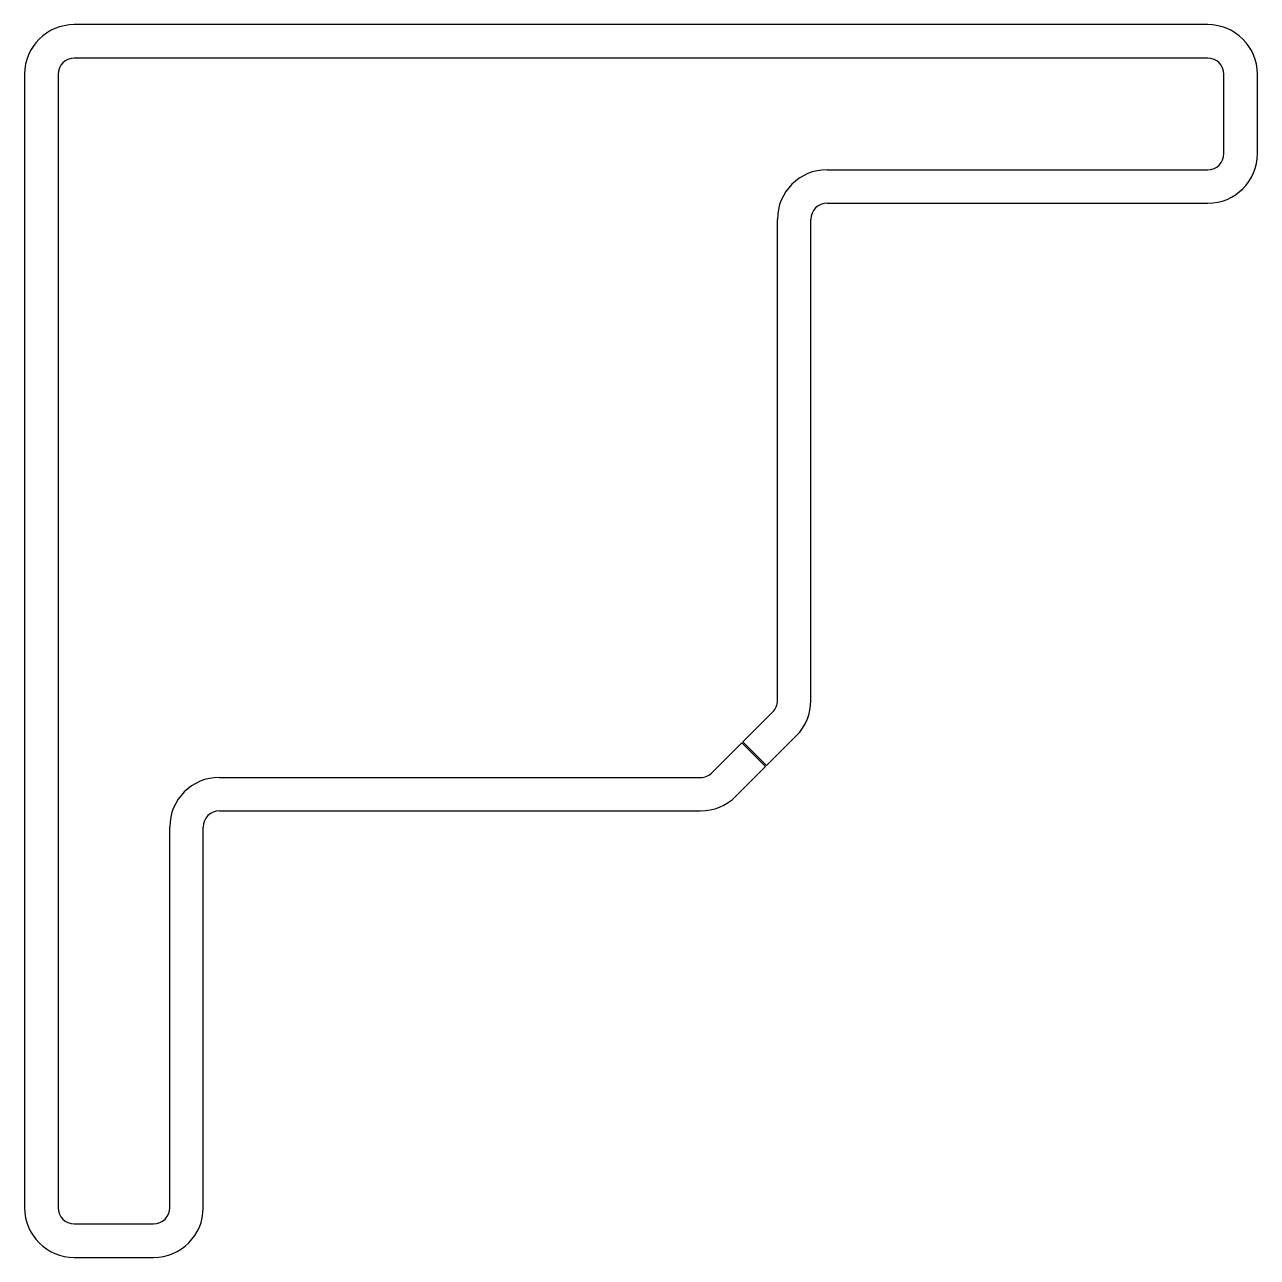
# Model space of a CAD drawing. Header units: millimetres. Extents: x -199 to 3951, y -1847 to 1507.
# Drawn here: x 1213.68 to 1263.38, y -1847.17 to -1797.47 of the extents above; entities that cross this region are included whole.
import ezdxf

# ---------------------------------------------------------------- set-up
doc = ezdxf.new("R2010")
doc.units = ezdxf.units.MM

msp = doc.modelspace()

# ---------------------------------------------------------------- linework, layer by layer
at = {"color": 7, "linetype": 'Continuous', "lineweight": 25}
for p, q in [((1261.377, -1797.47), (1215.677, -1797.47)), ((1261.377, -1798.82), (1215.677, -1798.82)), ((1213.677, -1799.47), (1213.677, -1845.17)), ((1215.027, -1799.47), (1215.027, -1845.17)), ((1262.027, -1802.67), (1262.027, -1799.47)), ((1263.377, -1802.67), (1263.377, -1799.47)), ((1246.027, -1803.32), (1261.377, -1803.32)), ((1246.027, -1804.67), (1261.377, -1804.67)), ((1244.027, -1824.722), (1244.027, -1805.32)), ((1245.377, -1824.722), (1245.377, -1805.32)), ((1242.63, -1826.388), (1243.837, -1825.182)), ((1241.389, -1827.629), (1242.595, -1826.423)), ((1243.55, -1827.378), (1242.595, -1826.423)), ((1242.63, -1826.388), (1243.585, -1827.342)), ((1243.585, -1827.342), (1244.791, -1826.136)), ((1242.343, -1828.584), (1243.55, -1827.378)), ((1221.527, -1827.82), (1240.929, -1827.82)), ((1221.527, -1829.17), (1240.929, -1829.17)), ((1219.527, -1845.17), (1219.527, -1829.82)), ((1220.877, -1845.17), (1220.877, -1829.82)), ((1215.677, -1845.82), (1218.877, -1845.82)), ((1215.677, -1847.17), (1218.877, -1847.17))]:
    msp.add_line(p, q, dxfattribs=at)
for centre, radius, start, end in [((1215.677, -1799.47), 2, 90, 180), ((1261.377, -1799.47), 2, 0, 90), ((1215.677, -1799.47), 0.65, 90, 180), ((1261.377, -1799.47), 0.65, 0, 90), ((1261.377, -1802.67), 0.65, 270, 0), ((1261.377, -1802.67), 2, 270, 0), ((1246.027, -1805.32), 2, 90, 180), ((1246.027, -1805.32), 0.65, 90, 180), ((1243.377, -1824.722), 0.65, 315, 0), ((1243.377, -1824.722), 2, 315, 0), ((1221.527, -1829.82), 2, 90, 180), ((1240.929, -1827.17), 0.65, 270, 315), ((1240.929, -1827.17), 2, 270, 315), ((1221.527, -1829.82), 0.65, 90, 180), ((1215.677, -1845.17), 2, 180, 270), ((1215.677, -1845.17), 0.65, 180, 270), ((1218.877, -1845.17), 0.65, 270, 0), ((1218.877, -1845.17), 2, 270, 0)]:
    msp.add_arc(centre, radius, start, end, dxfattribs=at)

doc.saveas('drawing.dxf')
